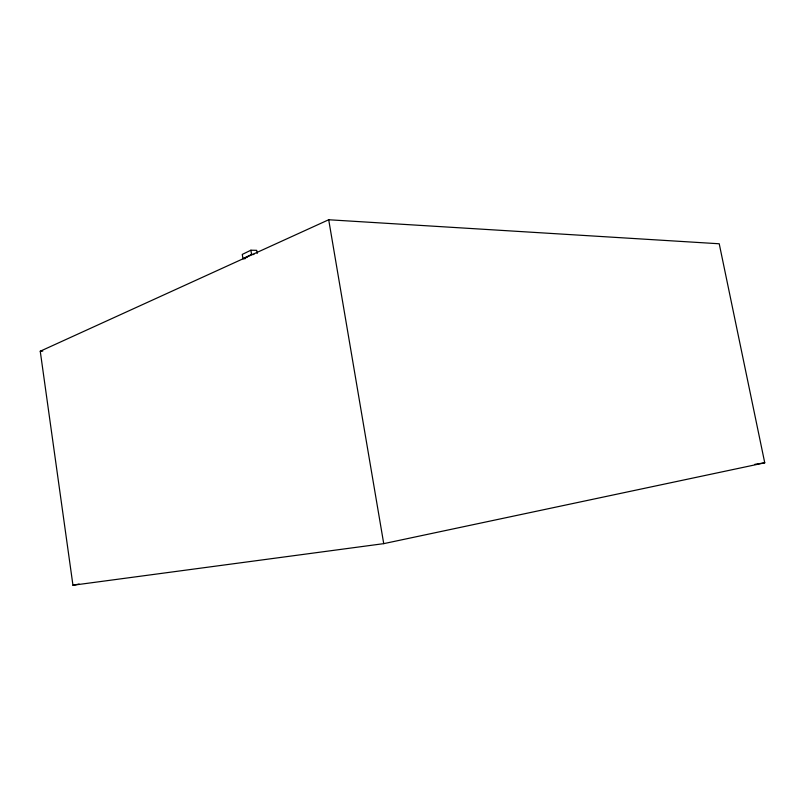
<?xml version="1.0" encoding="UTF-8"?>
<svg xmlns="http://www.w3.org/2000/svg" width="805" height="805" viewBox="0 0 805 805"><rect width="100%" height="100%" fill="white"/><g stroke="black" fill="none" stroke-linecap="round" stroke-linejoin="round"><path stroke-width="1.21" d="M257.187 253.515L256.674 250.335L250.898 250.214L242.265 254.42L242.949 258.626L245.243 258.657M242.949 258.626L251.583 254.461L253.897 254.501M244.056 258.626L246.954 257.228M40.25 351.222L328.702 219.755L719.227 243.774L764.75 462.805L383.733 543.647L72.953 585.245L40.25 351.222L42.756 351.131M72.953 585.245L79.111 584.038M754.828 464.334L764.75 462.805M328.702 219.755L383.733 543.647M250.898 250.214L251.583 254.461"/></g></svg>
